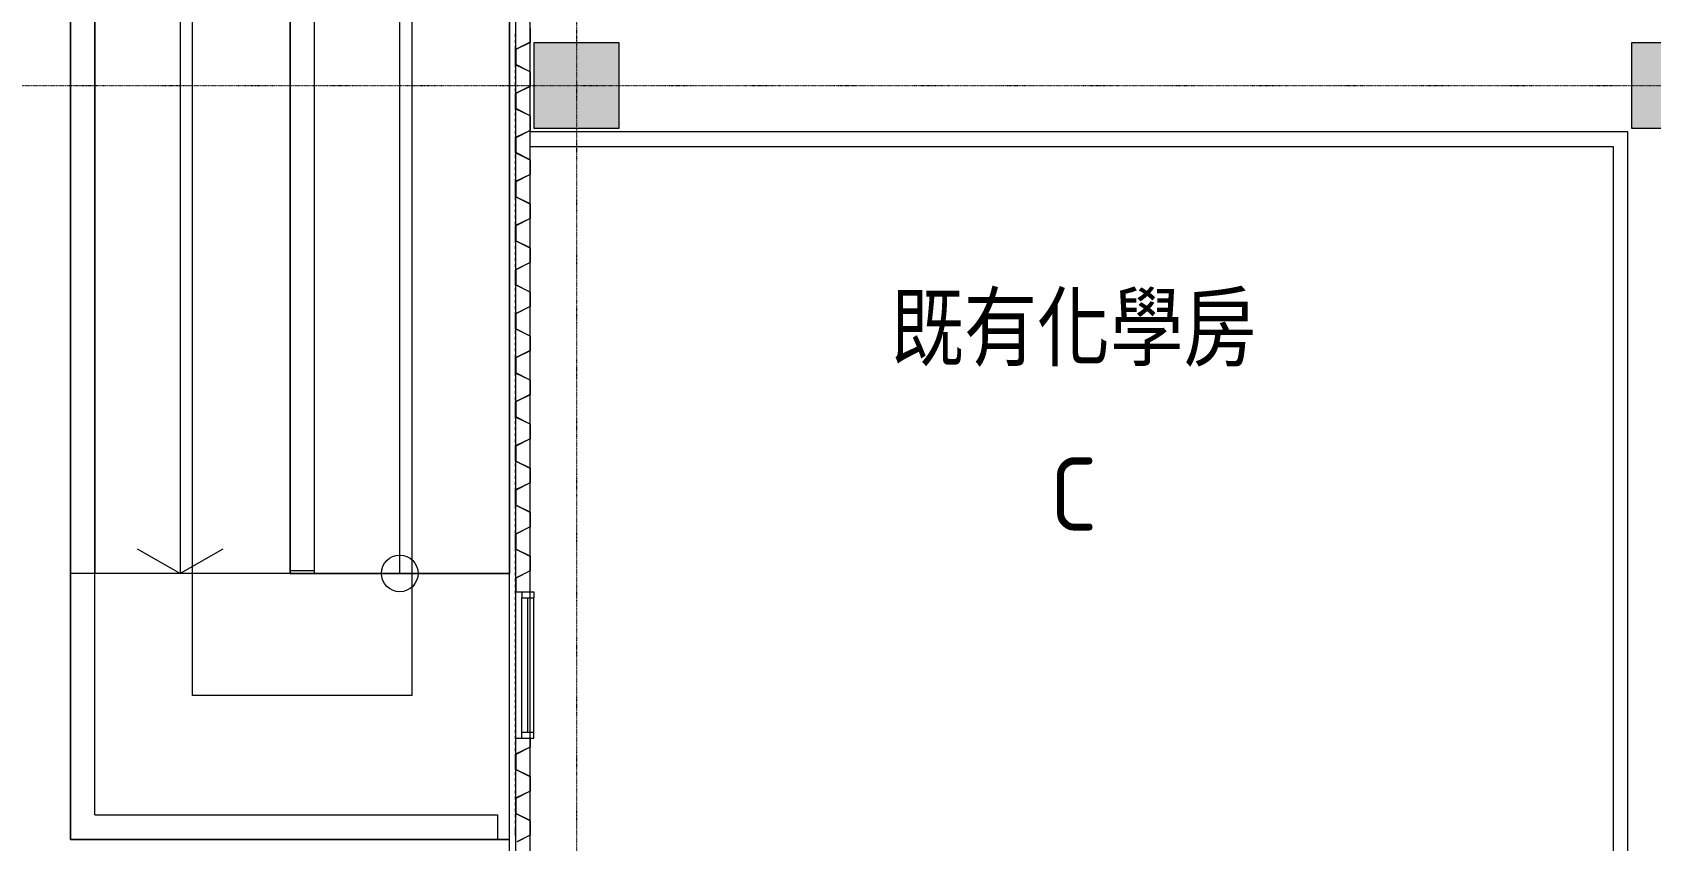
# Model space of a CAD drawing. Extents: x -76427 to 292734, y -42117 to 131250.
# Drawn here: x -4463 to 8806, y 53810 to 60434 of the extents above; entities that cross this region are included whole.
import ezdxf
from ezdxf.enums import TextEntityAlignment as Align

# ---------------------------------------------------------------- set-up
doc = ezdxf.new("R2010")
doc.units = 0
doc.header["$LTSCALE"] = 10
for name, pattern in [('H12PL1$0$HIDDEN', [0.4, 0.3, -0.1]), ('H12PL1$0$JJP_三點線', [0.9, 0.3, -0.15, 0, -0.15, 0, -0.15, 0, -0.15]), ('H12PL1$0$JJP_虛線(退縮線、投影線、地下室範圍、非屬本工程、圖面分區)', [0.45, 0.3, -0.15]), ('XFM7P10ICA$0$H12PL1$0$HIDDEN', [0.4, 0.3, -0.1]), ('XFM7P10ICA$0$H12PL1$0$JJP_三點線', [0.9, 0.3, -0.15, 0, -0.15, 0, -0.15, 0, -0.15]), ('XFM7P10ICA$0$H12PL1$0$JJP_虛線(退縮線、投影線、地下室範圍、非屬本工程、圖面分區)', [0.45, 0.3, -0.15])]:
    doc.linetypes.add(name, pattern=pattern)
for name, color, linetype in [('H12PL1$0$A-WALL-EX', 252, 'Continuous'), ('H12PL1$0$L10_14_Defpoints', 252, 'Continuous'), ('H12PL1$0$L10_14_HYOKI', 252, 'Continuous'), ('H12PL1$0$L10_14_SIAGE1', 252, 'Continuous'), ('H12PL1$0$L10_14_SIAGE2', 252, 'Continuous'), ('H12PL1$0$L10_14_SUGATA3', 252, 'Continuous'), ('H12PL1$0$L10_14_SUGATA4', 252, 'Continuous'), ('H12PL1$0$S-COL', 252, 'Continuous'), ('H12PL1$0$S-GRID', 252, 'Continuous'), ('H12PL1$0$S-SLAB-SHOW', 252, 'Continuous'), ('H12PL1$0$Window', 252, 'Continuous'), ('XFM7P10ICA$0$H12PL1$0$A-WALL-EX', 252, 'Continuous'), ('XFM7P10ICA$0$H12PL1$0$A-ZONE', 252, 'Continuous'), ('XFM7P10ICA$0$H12PL1$0$Hattch', 252, 'Continuous'), ('XFM7P10ICA$0$H12PL1$0$L-ROAD', 252, 'Continuous'), ('XFM7P10ICA$0$H12PL1$0$S-COL', 252, 'Continuous'), ('XFM7P10ICA$0$H12PL1$0$S-GRID', 252, 'Continuous'), ('XFM7P10ICA$0$H12PL1$0$Window', 252, 'Continuous')]:
    doc.layers.add(name, color=color, linetype=linetype)
doc.styles.add('XFM7P10ICA$0$H12PL1$0$Standard', font='isocp.shx', dxfattribs={"bigfont": 'chineset.shx'})

# ---------------------------------------------------------------- blocks, each defined once
blk = doc.blocks.new('XFM7P10ICA$0$H12PL1')
at = {"layer": 'XFM7P10ICA$0$H12PL1$0$Hattch', "linetype": 'Continuous', "lineweight": 0}
for points in [[(-350, 59650), (350, 59650), (350, 60350), (-350, 60350)], [(8650, 59650), (9350, 59650), (9350, 60350), (8650, 60350)]]:
    blk.add_hatch(color=256, dxfattribs=at).paths.add_polyline_path(points)
at = {"layer": 'XFM7P10ICA$0$H12PL1$0$A-WALL-EX', "linetype": 'XFM7P10ICA$0$H12PL1$0$JJP_虛線(退縮線、投影線、地下室範圍、非屬本工程、圖面分區)', "lineweight": 0}
blk.add_line((-500, 82879.97), (-500, -2529.97), dxfattribs=at)
at = {"layer": 'XFM7P10ICA$0$H12PL1$0$A-WALL-EX', "lineweight": 0}
for p, q in [((-500, 55850), (-380, 55850)), ((-500, 55850), (-500, 54650)), ((-380, 54650), (-380, 55850)), ((-500, 54650), (-380, 54650))]:
    blk.add_line(p, q, dxfattribs=at)
at = {"layer": 'XFM7P10ICA$0$H12PL1$0$A-WALL-EX', "linetype": 'XFM7P10ICA$0$H12PL1$0$JJP_虛線(退縮線、投影線、地下室範圍、非屬本工程、圖面分區)', "lineweight": 0, "flags": 128}
for points in [[(-500.03, 83000), (-500.03, -2650)], [(-380, -2529.97), (-380, 82879.97)]]:
    blk.add_lwpolyline(points, dxfattribs=at)
at = {"layer": 'XFM7P10ICA$0$H12PL1$0$A-WALL-EX', "lineweight": 0, "flags": 128}
for points in [[(-500, 64950), (-500, 55850)], [(-380, 55850), (-380, 64950)], [(8499.5, 59619.5), (-380.5, 59619.5)], [(-380.5, 59499.5), (-380.5, 59619.5)], [(8619.5, 59619.5), (8499.5, 59619.5)], [(8619.5, 30500.5), (8619.5, 59619.5)], [(-380.5, 59499.5), (8499.5, 59499.5)], [(8499.5, 59499.5), (8499.5, 30500.5)], [(-500, 54650), (-500, 53800)], [(-380, 53800), (-380, 54650)]]:
    blk.add_lwpolyline(points, dxfattribs=at)
at = {"layer": 'XFM7P10ICA$0$H12PL1$0$Hattch', "lineweight": 0}
for p, q in [((-381.68, 60471.52), (-381.68, 60353.59)), ((-380, 60472.56), (-380, 60352.56)), ((-381.68, 60353.59), (-500, 60294.43)), ((-500, 60169.64), (-500, 60293.4)), ((-380, 60352.56), (-498.32, 60293.4)), ((-498.32, 60292.36), (-498.32, 60170.68)), ((-381.68, 60110.48), (-500, 60169.64)), ((-380, 60111.52), (-498.32, 60170.68)), ((-381.68, 60110.48), (-381.68, 59992.56)), ((-380, 60111.52), (-380, 59991.52)), ((-381.68, 59992.56), (-500, 59933.4)), ((-380, 59991.52), (-498.32, 59932.36)), ((-500, 59808.6), (-500, 59932.36)), ((-498.32, 59931.32), (-498.32, 59809.64)), ((-381.68, 59749.44), (-500, 59808.6)), ((-380, 59750.48), (-498.32, 59809.64)), ((-381.68, 59749.44), (-381.68, 59631.52)), ((-380, 59750.48), (-380, 59630.48)), ((-381.68, 59631.52), (-500, 59572.36)), ((-380, 59630.48), (-498.32, 59571.32)), ((-500, 59447.56), (-500, 59571.32)), ((-381.68, 59388.4), (-500, 59447.56)), ((-498.32, 59570.28), (-498.32, 59448.6)), ((-380, 59389.44), (-498.32, 59448.6)), ((-381.68, 59388.4), (-381.68, 59270.48)), ((-380, 59389.44), (-380, 59269.44)), ((-381.68, 59270.48), (-500, 59211.32)), ((-500, 59086.52), (-500, 59210.28)), ((-380, 59269.44), (-498.32, 59210.28)), ((-498.32, 59209.24), (-498.32, 59087.56)), ((-381.68, 59027.36), (-500, 59086.52)), ((-380, 59028.4), (-498.32, 59087.56)), ((-381.68, 59027.36), (-381.68, 58909.44)), ((-380, 59028.4), (-380, 58908.4)), ((-381.68, 58909.44), (-500, 58850.28)), ((-500, 58725.49), (-500, 58849.24)), ((-380, 58908.4), (-498.32, 58849.24)), ((-498.32, 58848.2), (-498.32, 58726.52)), ((-381.68, 58666.33), (-500, 58725.49)), ((-380, 58667.36), (-498.32, 58726.52)), ((-381.68, 58666.33), (-381.68, 58548.4)), ((-380, 58667.36), (-380, 58547.36)), ((-381.68, 58548.4), (-500, 58489.24)), ((-380, 58547.36), (-498.32, 58488.2)), ((-500, 58364.45), (-500, 58488.2)), ((-498.32, 58487.17), (-498.32, 58365.49)), ((-381.68, 58305.29), (-500, 58364.45)), ((-380, 58306.33), (-498.32, 58365.49)), ((-381.68, 58305.29), (-381.68, 58187.36)), ((-380, 58306.33), (-380, 58186.33)), ((-381.68, 58187.36), (-500, 58128.2)), ((-500, 58003.41), (-500, 58127.17)), ((-380, 58186.33), (-498.32, 58127.17)), ((-498.32, 58126.13), (-498.32, 58004.45)), ((-381.68, 57944.25), (-500, 58003.41)), ((-380, 57945.29), (-498.32, 58004.45)), ((-381.68, 57944.25), (-381.68, 57826.33)), ((-380, 57945.29), (-380, 57825.29)), ((-381.68, 57826.33), (-500, 57767.17)), ((-500, 57642.37), (-500, 57766.13)), ((-380, 57825.29), (-498.32, 57766.13)), ((-498.32, 57765.09), (-498.32, 57643.41)), ((-381.68, 57583.21), (-500, 57642.37)), ((-380, 57584.25), (-498.32, 57643.41)), ((-381.68, 57465.29), (-500, 57406.13)), ((-380, 57464.25), (-498.32, 57405.09)), ((-381.68, 57583.21), (-381.68, 57465.29)), ((-380, 57584.25), (-380, 57464.25)), ((-500, 57281.33), (-500, 57405.09)), ((-498.32, 57404.05), (-498.32, 57282.37)), ((-381.68, 57222.17), (-500, 57281.33)), ((-380, 57223.21), (-498.32, 57282.37)), ((-381.68, 57222.17), (-381.68, 57104.25)), ((-380, 57223.21), (-380, 57103.21)), ((-381.68, 57104.25), (-500, 57045.09)), ((-380, 57103.21), (-498.32, 57044.05)), ((-500, 56920.29), (-500, 57044.05)), ((-498.32, 57043.01), (-498.32, 56921.33)), ((-381.68, 56861.13), (-500, 56920.29)), ((-380, 56862.17), (-498.32, 56921.33)), ((-381.68, 56861.13), (-381.68, 56743.21)), ((-380, 56862.17), (-380, 56742.17)), ((-381.68, 56743.21), (-500, 56684.05)), ((-500, 56559.26), (-500, 56683.01)), ((-380, 56742.17), (-498.32, 56683.01)), ((-498.32, 56681.97), (-498.32, 56560.29)), ((-381.68, 56500.1), (-500, 56559.26)), ((-380, 56501.13), (-498.32, 56560.29)), ((-381.68, 56500.1), (-381.68, 56382.17)), ((-380, 56501.13), (-380, 56381.13)), ((-381.68, 56382.17), (-500, 56323.01)), ((-500, 56198.22), (-500, 56321.97)), ((-380, 56381.13), (-498.32, 56321.97)), ((-498.32, 56320.94), (-498.32, 56199.26)), ((-381.68, 56139.06), (-500, 56198.22)), ((-380, 56140.1), (-498.32, 56199.26)), ((-381.68, 56139.06), (-381.68, 56021.13)), ((-380, 56140.1), (-380, 56020.1)), ((-381.68, 56021.13), (-500, 55961.97)), ((-380, 56020.1), (-498.32, 55960.94)), ((-498.32, 55959.9), (-498.32, 55850)), ((-381.68, 54576.98), (-500, 54517.82)), ((-380, 54575.94), (-498.32, 54516.78)), ((-381.68, 54650), (-381.68, 54576.98)), ((-500, 54393.03), (-500, 54516.78)), ((-498.32, 54515.74), (-498.32, 54394.06)), ((-381.68, 54333.87), (-500, 54393.03)), ((-380, 54334.9), (-498.32, 54394.06)), ((-381.68, 54333.87), (-381.68, 54215.94)), ((-380, 54334.9), (-380, 54214.9)), ((-381.68, 54215.94), (-500, 54156.78)), ((-380, 54214.9), (-498.32, 54155.74)), ((-498.32, 54154.71), (-498.32, 54033.03)), ((-381.68, 53972.83), (-500, 54031.99)), ((-380, 53973.87), (-498.32, 54033.03)), ((-381.68, 53972.83), (-381.68, 53854.9)), ((-381.68, 53854.9), (-491.49, 53800)), ((-380, 53853.87), (-487.73, 53800))]:
    blk.add_line(p, q, dxfattribs=at)
at = {"layer": 'XFM7P10ICA$0$H12PL1$0$L-ROAD', "lineweight": 0, "flags": 128}
blk.add_lwpolyline([(250600, 106000), (18950, 106000, -0.41421356), (17450, 107500), (2450, 107500.37), (-15800, 107500.37), (-15800, 340), (-550, 340), (-550, 83050), (17450, 83050), (17450, 91750), (18050, 91750), (18050, 90550), (68100, 90550), (68100, 93810), (77100, 93810), (77100, 90550), (77400, 90550), (77400, 99500), (127200, 99500), (127200, 90500), (151200, 90500)], format="xyb", dxfattribs=at)
at = {"layer": 'XFM7P10ICA$0$H12PL1$0$S-COL', "lineweight": 0, "flags": 128}
for points in [[(-350, 59650), (350, 59650), (350, 60350), (-350, 60350)], [(8650, 59650), (9350, 59650), (9350, 60350), (8650, 60350)]]:
    blk.add_lwpolyline(points, close=True, dxfattribs=at)
at = {"layer": 'XFM7P10ICA$0$H12PL1$0$S-GRID', "linetype": 'XFM7P10ICA$0$H12PL1$0$JJP_三點線', "lineweight": 0}
for p, q in [((0, 128250), (0, -28000)), ((-29000, 60000), (289600, 60000))]:
    blk.add_line(p, q, dxfattribs=at)
at = {"layer": 'XFM7P10ICA$0$H12PL1$0$Window', "lineweight": 0}
for p, q in [((-450, 55850), (-350, 55850)), ((-450, 55850), (-450, 55800)), ((-450, 54700), (-450, 55800)), ((-450, 55800), (-350, 55800)), ((-350, 55850), (-350, 55800)), ((-350, 54700), (-350, 55800)), ((-450, 54700), (-350, 54700)), ((-450, 54650), (-450, 54700)), ((-350, 54650), (-350, 54700)), ((-450, 54650), (-350, 54650))]:
    blk.add_line(p, q, dxfattribs=at)
at = {"layer": 'XFM7P10ICA$0$H12PL1$0$Window', "linetype": 'XFM7P10ICA$0$H12PL1$0$HIDDEN', "lineweight": 0}
blk.add_line((-400, 54700), (-400, 55800), dxfattribs=at)
at = {"layer": 'XFM7P10ICA$0$H12PL1$0$A-ZONE', "style": 'XFM7P10ICA$0$H12PL1$0$Standard'}
for s, p in [('既有化學房', (4075, 58296.95)), ('C', (4075, 56950.5))]:
    blk.add_text(s, height=600, dxfattribs=at).set_placement(p, align=Align.TOP_CENTER)
blk = doc.blocks.new('XFM7P10ICA')
blk.add_blockref('XFM7P10ICA$0$H12PL1', (0, 0))
blk = doc.blocks.new('H12PL1')
at = {"layer": 'H12PL1$0$A-WALL-EX', "linetype": 'H12PL1$0$JJP_虛線(退縮線、投影線、地下室範圍、非屬本工程、圖面分區)', "lineweight": 0}
blk.add_line((-500, 82879.97), (-500, -2529.97), dxfattribs=at)
at = {"layer": 'H12PL1$0$A-WALL-EX', "lineweight": 0}
for p, q in [((-500, 55850), (-380, 55850)), ((-500, 55850), (-500, 54650)), ((-380, 54650), (-380, 55850)), ((-500, 54650), (-380, 54650))]:
    blk.add_line(p, q, dxfattribs=at)
at = {"layer": 'H12PL1$0$A-WALL-EX', "linetype": 'H12PL1$0$JJP_虛線(退縮線、投影線、地下室範圍、非屬本工程、圖面分區)', "lineweight": 0, "flags": 128}
for points in [[(-500.03, 83000), (-500.03, -2650)], [(-380, -2529.97), (-380, 82879.97)]]:
    blk.add_lwpolyline(points, dxfattribs=at)
at = {"layer": 'H12PL1$0$A-WALL-EX', "lineweight": 0, "flags": 128}
for points in [[(-500, 64950), (-500, 55850)], [(-380, 55850), (-380, 64950)], [(8499.5, 59619.5), (-380.5, 59619.5)], [(-380.5, 59499.5), (-380.5, 59619.5)], [(8619.5, 59619.5), (8499.5, 59619.5)], [(8619.5, 30500.5), (8619.5, 59619.5)], [(-380.5, 59499.5), (8499.5, 59499.5)], [(8499.5, 59499.5), (8499.5, 30500.5)], [(-500, 54650), (-500, 53800)], [(-380, 53800), (-380, 54650)]]:
    blk.add_lwpolyline(points, dxfattribs=at)
at = {"layer": 'H12PL1$0$L10_14_Defpoints', "lineweight": 0}
blk.add_line((-953.59, 60000), (-953.54, 60000), dxfattribs=at)
at = {"layer": 'H12PL1$0$L10_14_HYOKI', "lineweight": 0, "flags": 128}
blk.add_lwpolyline([(-1350, 64900), (-1350, 55000), (-3150, 55000), (-3150, 64900)], dxfattribs=at)
at = {"layer": 'H12PL1$0$L10_14_SIAGE1', "lineweight": 0, "flags": 128}
blk.add_lwpolyline([(-500, 53848.8), (-501.2, 53848.8), (-501.2, 53899.6)], dxfattribs=at)
at = {"layer": 'H12PL1$0$L10_14_SIAGE2', "lineweight": 0, "flags": 128}
for points in [[(-500, 60397.2), (-500, 60422)], [(-500, 60347.6), (-500, 60372.4)], [(-500, 60298), (-500, 60322.8)], [(-500, 60248.4), (-500, 60273.2)], [(-500, 60198.8), (-500, 60223.6)], [(-500, 60149.2), (-500, 60174)], [(-500, 60099.6), (-500, 60124.4)], [(-500, 60050), (-500, 60074.8)], [(-500, 60000.4), (-500, 60025.2)], [(-500, 59950.8), (-500, 59975.6)], [(-500, 59901.2), (-500, 59926)], [(-500, 59851.6), (-500, 59876.4)], [(-500, 59802), (-500, 59826.8)], [(-500, 59752.4), (-500, 59777.2)], [(-500, 59702.8), (-500, 59727.6)], [(-500, 59653.2), (-500, 59678)], [(-500, 59603.6), (-500, 59628.4)], [(-500, 59554), (-500, 59578.8)], [(-500, 59518.9), (-500, 59504.4), (-500, 59529.2)], [(-500, 59454.8), (-500, 59479.6)], [(-500, 59405.2), (-500, 59430)], [(-500, 59355.6), (-500, 59380.4)], [(-500, 59306), (-500, 59330.8)], [(-500, 59256.4), (-500, 59281.2)], [(-500, 59206.8), (-500, 59231.6)], [(-500, 59157.2), (-500, 59182)], [(-500, 59107.6), (-500, 59132.4)], [(-500, 59058), (-500, 59082.8)], [(-500, 59008.4), (-500, 59033.2)], [(-500, 58958.8), (-500, 58983.6)], [(-500, 58909.2), (-500, 58934)], [(-500, 58859.6), (-500, 58884.4)], [(-500, 58810), (-500, 58834.8)], [(-500, 58760.4), (-500, 58785.2)], [(-500, 58710.8), (-500, 58735.6)], [(-500, 58661.2), (-500, 58686)], [(-500, 58611.6), (-500, 58636.4)], [(-500, 58562), (-500, 58586.8)], [(-500, 58512.4), (-500, 58537.2)], [(-500, 58462.8), (-500, 58487.6)], [(-500, 58413.2), (-500, 58438)], [(-500, 58363.6), (-500, 58388.4)], [(-500, 58314), (-500, 58338.8)], [(-500, 58264.4), (-500, 58289.2)], [(-500, 58214.8), (-500, 58239.6)], [(-500, 58165.2), (-500, 58190)], [(-500, 58115.6), (-500, 58140.4)], [(-500, 58066), (-500, 58090.8)], [(-500, 58016.4), (-500, 58041.2)], [(-500, 57966.8), (-500, 57991.6)], [(-500, 57917.2), (-500, 57942)], [(-500, 57867.6), (-500, 57892.4)], [(-500, 57818), (-500, 57842.8)], [(-500, 57768.4), (-500, 57793.2)], [(-500, 57718.8), (-500, 57743.6)], [(-500, 57669.2), (-500, 57694)], [(-500, 57619.6), (-500, 57644.4)], [(-500, 57570), (-500, 57594.8)], [(-500, 57520.4), (-500, 57545.2)], [(-500, 57470.8), (-500, 57495.6)], [(-500, 57421.2), (-500, 57446)], [(-500, 57371.6), (-500, 57396.4)], [(-500, 57322), (-500, 57346.8)], [(-500, 57272.4), (-500, 57297.2)], [(-500, 57222.8), (-500, 57247.6)], [(-500, 57173.2), (-500, 57198)], [(-500, 57123.6), (-500, 57148.4)], [(-500, 57074), (-500, 57098.8)], [(-500, 57024.4), (-500, 57049.2)], [(-500, 56974.8), (-500, 56999.6)], [(-500, 56925.2), (-500, 56950)], [(-500, 56875.6), (-500, 56900.4)], [(-500, 56826), (-500, 56850.8)], [(-500, 56776.4), (-500, 56801.2)], [(-500, 56726.8), (-500, 56751.6)], [(-500, 56677.2), (-500, 56702)], [(-500, 56627.6), (-500, 56652.4)], [(-500, 56578), (-500, 56602.8)], [(-500, 56528.4), (-500, 56553.2)], [(-500, 56478.8), (-500, 56503.6)], [(-500, 56429.2), (-500, 56454)], [(-500, 56379.6), (-500, 56404.4)], [(-500, 56330), (-500, 56354.8)], [(-500, 56280.4), (-500, 56305.2)], [(-500, 56230.8), (-500, 56255.6)], [(-500, 56181.2), (-500, 56206)], [(-500, 56131.6), (-500, 56156.4)], [(-500, 56082), (-500, 56106.8)], [(-500, 56032.4), (-500, 56057.2)], [(-500, 55982.8), (-500, 56007.6)], [(-500, 55933.2), (-500, 55958)], [(-500, 55883.6), (-500, 55908.4)], [(-500, 55834), (-500, 55858.8)], [(-500, 55784.4), (-500, 55809.2)], [(-500, 55734.8), (-500, 55759.6)], [(-500, 55685.2), (-500, 55710)], [(-500, 55635.6), (-500, 55660.4)], [(-500, 55586), (-500, 55610.8)], [(-500, 55536.4), (-500, 55561.2)], [(-500, 55486.8), (-500, 55511.6)], [(-500, 55437.2), (-500, 55462)], [(-500, 55387.6), (-500, 55412.4)], [(-500, 55338), (-500, 55362.8)], [(-500, 55288.4), (-500, 55313.2)], [(-500, 55238.8), (-500, 55263.6)], [(-500, 55189.2), (-500, 55214)], [(-500, 55139.6), (-500, 55164.4)], [(-500, 55090), (-500, 55114.8)], [(-500, 55040.4), (-500, 55065.2)], [(-500, 54990.8), (-500, 55015.6)], [(-500, 54941.2), (-500, 54966)], [(-500, 54891.6), (-500, 54916.4)], [(-500, 54842), (-500, 54866.8)], [(-500, 54792.4), (-500, 54817.2)], [(-500, 54742.8), (-500, 54767.6)], [(-500, 54693.2), (-500, 54718)], [(-500, 54643.6), (-500, 54668.4)], [(-500, 54594), (-500, 54618.8)], [(-500, 54544.4), (-500, 54569.2)], [(-500, 54494.8), (-500, 54519.6)], [(-500, 54445.2), (-500, 54470)], [(-500, 54395.6), (-500, 54420.4)], [(-500, 54346), (-500, 54370.8)], [(-500, 54296.4), (-500, 54321.2)], [(-500, 54246.8), (-500, 54271.6)], [(-500, 54197.2), (-500, 54222)], [(-500, 54147.6), (-500, 54172.4)], [(-500, 54098), (-500, 54122.8)], [(-500, 54048.4), (-500, 54073.2)], [(-500, 53998.8), (-500, 54023.6)], [(-500, 53949.2), (-500, 53974)], [(-500, 53899.6), (-500, 53924.4)], [(-500, 53864.5), (-500, 53850), (-500, 53874.8)]]:
    blk.add_lwpolyline(points, dxfattribs=at)
at = {"layer": 'H12PL1$0$L10_14_SUGATA3', "lineweight": 0}
for p, q in [((-2350, 56000), (-2350, 69900)), ((-2150, 56020), (-2150, 69900)), ((-4150, 53820), (-4150, 64880)), ((-3950, 54020), (-3950, 64880)), ((-2150, 56020), (-2350, 56020)), ((-2150, 56000), (-2350, 56000)), ((-3950, 54020), (-650, 54020)), ((-650, 54020), (-650, 53820)), ((-550, 53820), (-4150, 53820))]:
    blk.add_line(p, q, dxfattribs=at)
at = {"layer": 'H12PL1$0$L10_14_SUGATA3', "lineweight": 0, "flags": 128}
for points in [[(-2350, 64900), (-2350, 56000), (-3950, 56000), (-3950, 64900)], [(-2350, 64900), (-2350, 56000), (-3950, 56000), (-3950, 64900)], [(-550, 64900), (-550, 56000), (-2150, 56000), (-2150, 64900)]]:
    blk.add_lwpolyline(points, close=True, dxfattribs=at)
at = {"layer": 'H12PL1$0$L10_14_SUGATA4', "lineweight": 0}
blk.add_line((-550, 53800), (-550, 67460), dxfattribs=at)
at = {"layer": 'H12PL1$0$S-COL', "lineweight": 0, "flags": 128}
for points in [[(-350, 59650), (350, 59650), (350, 60350), (-350, 60350)], [(8650, 59650), (9350, 59650), (9350, 60350), (8650, 60350)]]:
    blk.add_lwpolyline(points, close=True, dxfattribs=at)
at = {"layer": 'H12PL1$0$S-GRID', "linetype": 'H12PL1$0$JJP_三點線', "lineweight": 0}
for p, q in [((0, 128250), (0, -28000)), ((-29000, 60000), (289600, 60000))]:
    blk.add_line(p, q, dxfattribs=at)
at = {"layer": 'H12PL1$0$S-SLAB-SHOW', "lineweight": 0}
for p, q in [((-4150, 64900), (-4150, 56000)), ((-3950, 64900), (-3950, 56000)), ((-3250, 64900), (-3250, 56000)), ((-2350, 56000), (-2350, 64900)), ((-2350, 64900), (-2350, 56000)), ((-2150, 56000), (-2150, 64900)), ((-1450, 56000), (-1450, 64900)), ((-550, 56000), (-550, 64900)), ((-3250, 56000), (-3600, 56200)), ((-2900, 56200), (-3250, 56000)), ((-2350, 56000), (-4150, 56000)), ((-2350, 56000), (-550, 56000))]:
    blk.add_line(p, q, dxfattribs=at)
at = {"layer": 'H12PL1$0$S-SLAB-SHOW', "lineweight": 0, "flags": 128}
blk.add_lwpolyline([(-1450, 56150, -1), (-1450, 55850, -1)], format="xyb", close=True, dxfattribs=at)
blk.add_lwpolyline([(-4150, 53820), (-550, 53820), (-550, 56000), (-4150, 56000)], close=True, dxfattribs=at)
at = {"layer": 'H12PL1$0$Window', "lineweight": 0}
for p, q in [((-450, 55850), (-350, 55850)), ((-450, 55850), (-450, 55800)), ((-450, 54700), (-450, 55800)), ((-450, 55800), (-350, 55800)), ((-350, 55850), (-350, 55800)), ((-350, 54700), (-350, 55800)), ((-450, 54700), (-350, 54700)), ((-450, 54650), (-450, 54700)), ((-350, 54650), (-350, 54700)), ((-450, 54650), (-350, 54650))]:
    blk.add_line(p, q, dxfattribs=at)
at = {"layer": 'H12PL1$0$Window', "linetype": 'H12PL1$0$HIDDEN', "lineweight": 0}
blk.add_line((-400, 54700), (-400, 55800), dxfattribs=at)

msp = doc.modelspace()

# ---------------------------------------------------------------- block references
msp.add_blockref('XFM7P10ICA', (0, 0))

# ---------------------------------------------------------------- next in the draw order: block references
msp.add_blockref('H12PL1', (0, 0))

doc.saveas('drawing.dxf')
